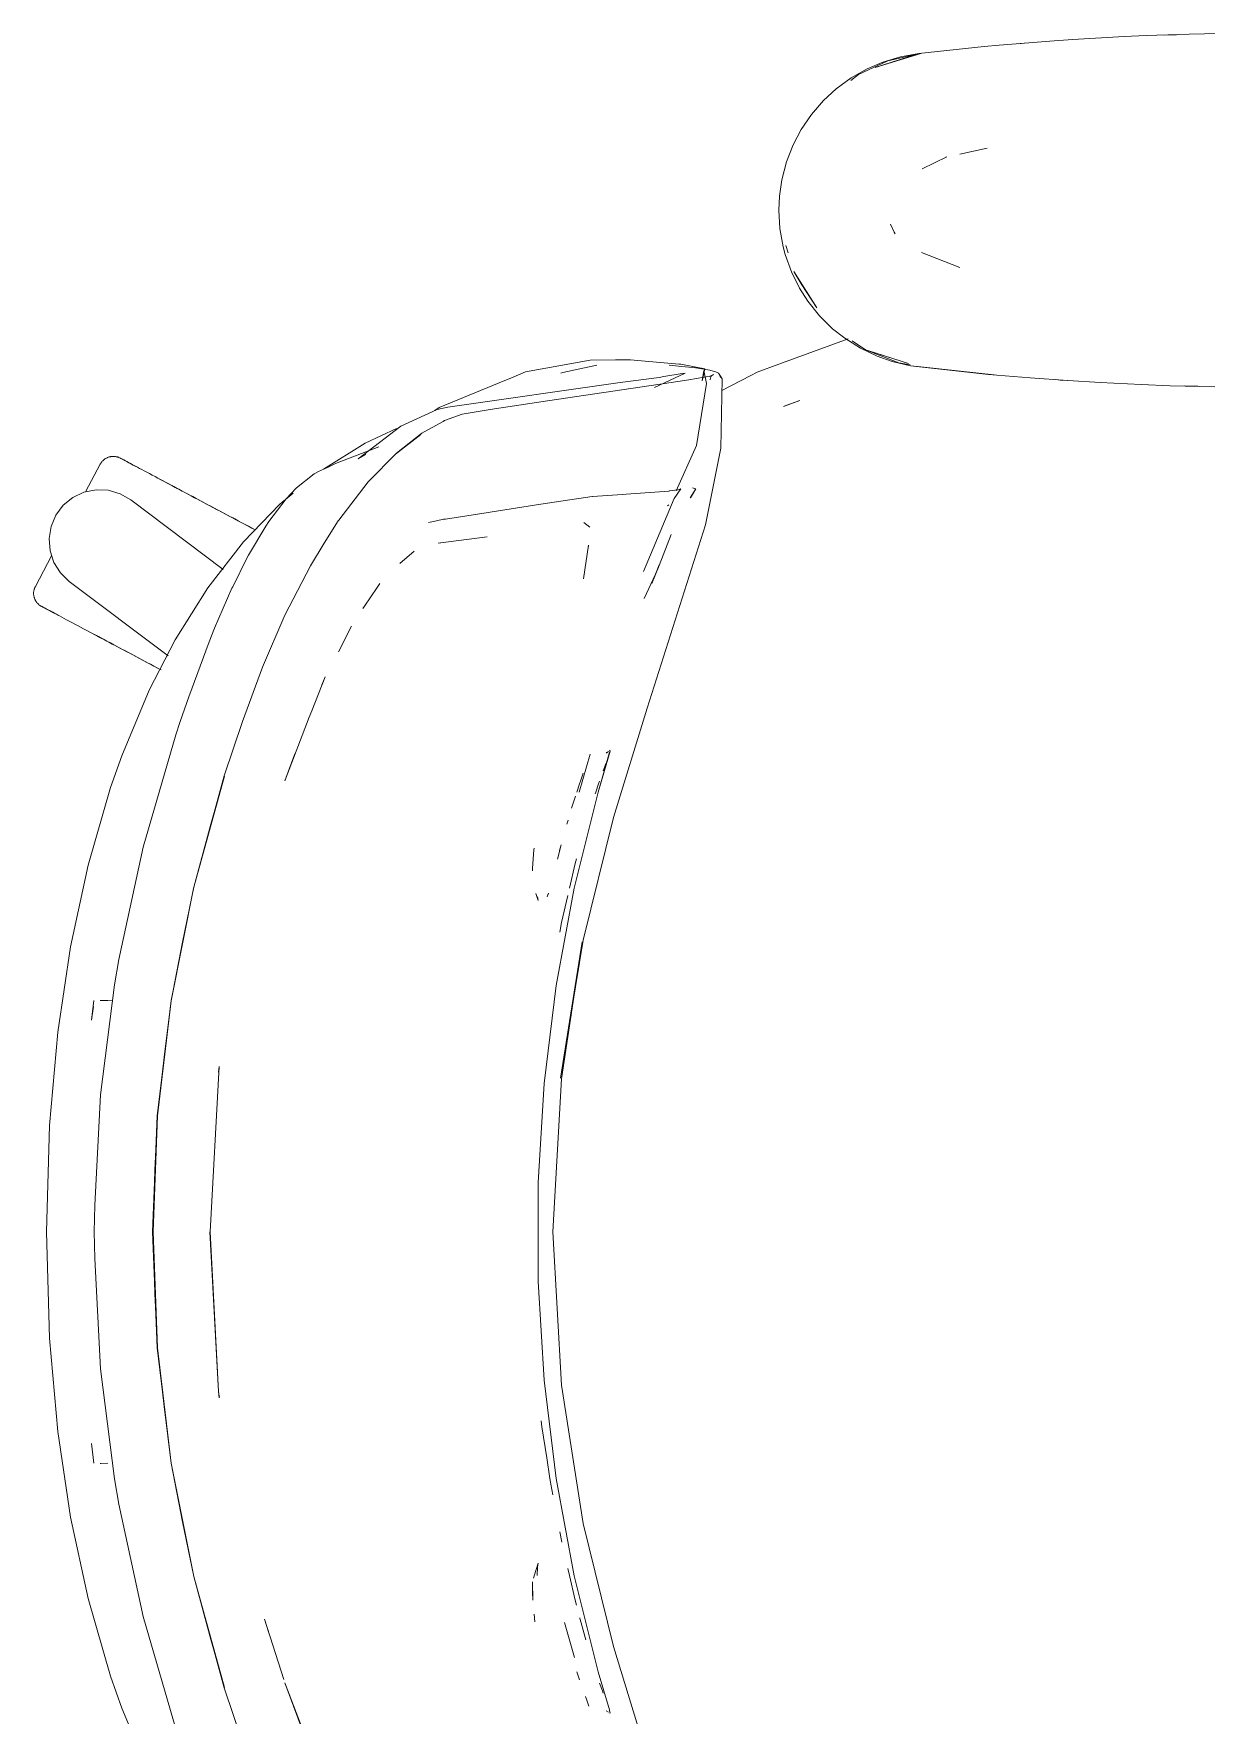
# Model space of a CAD drawing. Header units: millimetres. Extents: x 155927 to 326028, y -36033 to 97293.
# Drawn here: x 194702.4 to 195023.9, y 12399.8 to 12860.7 of the extents above; entities that cross this region are included whole.
import ezdxf

# ---------------------------------------------------------------- set-up
doc = ezdxf.new("R2010")
doc.units = ezdxf.units.MM
doc.header["$MEASUREMENT"] = 0
doc.layers.add('G-IMPT', color=8, linetype='CONTINUOUS', lineweight=9)
doc.layers.add('I-FURN', color=8, linetype='CONTINUOUS', lineweight=9)

msp = doc.modelspace()

# ---------------------------------------------------------------- linework, layer by layer
at = {"layer": 'G-IMPT'}
for p, q in [((194982.21, 12858.73), (194967.15, 12857.48)), ((194974.02, 12858.08), (194972.35, 12857.91)), ((194982.21, 12858.73), (194987.3, 12859.06)), ((194987.3, 12859.06), (195001.43, 12859.87)), ((195007.46, 12860.12), (195001.43, 12859.87)), ((195007.46, 12860.12), (195019.22, 12860.51)), ((195012.35, 12860.26), (195014.28, 12860.37)), ((195014.28, 12860.37), (195015.78, 12860.38)), ((195027.64, 12860.67), (195019.22, 12860.51)), ((194936.64, 12853.19), (194928.57, 12849.45)), ((194945.61, 12855.23), (194933.15, 12851.4)), ((194933.15, 12851.4), (194942.29, 12854.31)), ((194935.19, 12852.87), (194940.05, 12854.34)), ((194936.64, 12853.19), (194945.04, 12855.1)), ((194945.09, 12855.23), (194940.05, 12854.34)), ((194945.61, 12855.23), (194942.29, 12854.31)), ((194963.02, 12857.14), (194945.09, 12855.23)), ((194967.15, 12857.48), (194963.02, 12857.14)), ((194922.42, 12845.55), (194926.51, 12848.55)), ((194926.47, 12847.86), (194928.57, 12849.45)), ((194930.95, 12851.06), (194926.51, 12848.55)), ((194930.95, 12851.06), (194935.19, 12852.87)), ((194922.42, 12845.55), (194918.99, 12842.39)), ((194915.67, 12838.55), (194918.99, 12842.39)), ((194912.83, 12834.38), (194915.67, 12838.55)), ((194910.64, 12830.22), (194908.81, 12825.51)), ((194912.83, 12834.38), (194910.64, 12830.22)), ((194907.55, 12820.64), (194908.81, 12825.51)), ((194945.98, 12823.66), (194952.76, 12826.93)), ((194952.48, 12826.85), (194952.76, 12826.93)), ((194963.81, 12829.26), (194956.38, 12827.69)), ((194907.55, 12820.64), (194906.9, 12816.13)), ((194906.73, 12812.28), (194906.9, 12816.13)), ((194906.73, 12812.28), (194907.03, 12807.24)), ((194907.03, 12807.24), (194907.91, 12802.29)), ((194937.34, 12808.45), (194938.36, 12806.23)), ((194909.27, 12800.6), (194908.65, 12802.63)), ((194938.36, 12806.23), (194938.66, 12805.78)), ((194907.91, 12802.29), (194908.47, 12800.16)), ((194910.18, 12795.39), (194908.47, 12800.16)), ((194956.31, 12796.56), (194945.88, 12800.71)), ((194910.18, 12795.39), (194912.42, 12790.88)), ((194910.83, 12795.49), (194912.99, 12791.81)), ((194910.83, 12795.49), (194917.15, 12785.54)), ((194912.42, 12790.88), (194914.69, 12787.33)), ((194912.99, 12791.81), (194917.15, 12785.54)), ((194917.88, 12783.36), (194914.69, 12787.33)), ((194917.88, 12783.36), (194921.48, 12779.81)), ((194921.48, 12779.81), (194924.79, 12777.19)), ((194925.69, 12777.07), (194906.75, 12770.12)), ((194929.12, 12774.46), (194924.79, 12777.19)), ((194930.44, 12774.06), (194926.86, 12776.49)), ((194854.97, 12771.22), (194837.27, 12767.98)), ((194854.97, 12771.22), (194861.94, 12771.25)), ((194861.94, 12771.25), (194866.1, 12771.25)), ((194870.06, 12770.91), (194866.1, 12771.25)), ((194879.39, 12770.1), (194870.06, 12770.91)), ((194906.75, 12770.12), (194900.77, 12767.93)), ((194929.12, 12774.46), (194933.7, 12772.27)), ((194939.66, 12770.46), (194930.44, 12774.06)), ((194930.44, 12774.06), (194933.15, 12773.16)), ((194930.44, 12774.06), (194942.29, 12770.25)), ((194933.15, 12773.16), (194942.29, 12770.25)), ((194933.7, 12772.27), (194937.83, 12770.82)), ((194942.79, 12769.66), (194937.83, 12770.82)), ((194942.71, 12769.88), (194939.66, 12770.46)), ((194830.05, 12765), (194833.41, 12766.39)), ((194837.27, 12767.98), (194833.41, 12766.39)), ((194847.53, 12767.77), (194846.95, 12767.62)), ((194856.83, 12769.81), (194847.53, 12767.77)), ((194863.25, 12765.04), (194873.91, 12766.48)), ((194881.09, 12767.67), (194872.69, 12763.68)), ((194875.21, 12766.69), (194873.91, 12766.48)), ((194882.06, 12765.76), (194874.21, 12764.65)), ((194875.21, 12766.69), (194880.23, 12767.53)), ((194879.22, 12769.59), (194876.63, 12769.8)), ((194883.9, 12769.07), (194879.22, 12769.59)), ((194879.39, 12770.1), (194879.86, 12770.06)), ((194879.86, 12770.06), (194884.1, 12769.25)), ((194881.09, 12767.67), (194880.23, 12767.53)), ((194888.33, 12766.87), (194882.06, 12765.76)), ((194884.52, 12768.99), (194883.9, 12769.07)), ((194884.1, 12769.25), (194886.43, 12768.81)), ((194884.52, 12768.99), (194887.8, 12768.46)), ((194885.7, 12765.53), (194886.43, 12768.81)), ((194885.7, 12765.53), (194886.19, 12768.4)), ((194886.19, 12768.4), (194886.88, 12764.82)), ((194887.71, 12766.7), (194888.81, 12767.26)), ((194887.71, 12766.7), (194888.33, 12766.87)), ((194889.66, 12767.91), (194887.8, 12768.46)), ((194887.91, 12765.83), (194887.98, 12766.32)), ((194888.31, 12766.86), (194887.98, 12766.32)), ((194888.31, 12766.86), (194888.81, 12767.26)), ((194889.66, 12767.91), (194890.2, 12767.59)), ((194890.2, 12767.59), (194890.57, 12767.09)), ((194891.18, 12766.05), (194890.57, 12767.09)), ((194890.7, 12766.47), (194890.57, 12767.09)), ((194890.57, 12767.09), (194890.59, 12767.02)), ((194890.7, 12766.47), (194890.59, 12767.02)), ((194890.79, 12747.07), (194891.18, 12766.05)), ((194891.11, 12762.87), (194899.01, 12767.01)), ((194899.01, 12767.01), (194900.77, 12767.93)), ((194942.79, 12769.66), (194965.75, 12767.21)), ((194942.79, 12769.66), (194945.61, 12769.33)), ((194942.79, 12769.66), (194964.23, 12767.31)), ((194965.75, 12767.21), (194945.61, 12769.33)), ((194964.23, 12767.31), (194975.62, 12766.33)), ((194985.91, 12765.6), (194975.62, 12766.33)), ((194983.87, 12765.73), (194982.45, 12765.87)), ((194983.87, 12765.73), (194985.77, 12765.64)), ((194985.91, 12765.6), (194994.78, 12765.04)), ((194813.6, 12758.2), (194830.05, 12765)), ((194863.25, 12765.04), (194816.03, 12758.36)), ((194874.21, 12764.65), (194843.34, 12760.09)), ((194884.16, 12747.77), (194886.88, 12764.82)), ((195006.09, 12764.5), (194994.78, 12765.04)), ((195006.09, 12764.5), (195013.97, 12764.2)), ((195026.28, 12763.91), (195013.97, 12764.2)), ((195017.84, 12764.12), (195019.5, 12764.04)), ((195019.5, 12764.04), (195021.58, 12764.04)), ((194809.67, 12756.15), (194813.04, 12757.72)), ((194812.43, 12757.43), (194813.6, 12758.2)), ((194816.03, 12758.36), (194813.04, 12757.72)), ((194819.9, 12756.4), (194815.11, 12754.65)), ((194819.9, 12756.4), (194827.57, 12757.7)), ((194843.34, 12760.09), (194827.57, 12757.7)), ((194908.05, 12758.53), (194912.51, 12760.16)), ((194908.05, 12758.53), (194908.63, 12758.79)), ((194912.51, 12760.16), (194908.63, 12758.79)), ((194791.45, 12744.17), (194803.15, 12753.11)), ((194801.96, 12752.44), (194793.34, 12748.46)), ((194809.67, 12756.15), (194803.15, 12753.11)), ((194808.85, 12751.15), (194814.69, 12754.43)), ((194814.69, 12754.43), (194815.11, 12754.65)), ((194793.34, 12748.46), (194781.89, 12741.34)), ((194797.1, 12747.4), (194785.2, 12742.89)), ((194801.68, 12745.42), (194808.63, 12750.82)), ((194801.68, 12745.42), (194805.25, 12748.23)), ((194808.85, 12751.15), (194801.88, 12745.73)), ((194808.63, 12750.82), (194805.25, 12748.23)), ((194884.16, 12747.77), (194878.55, 12735.42)), ((194782.97, 12741.82), (194785.2, 12742.89)), ((194791.45, 12744.17), (194793.48, 12745.33)), ((194794.15, 12737.83), (194801.88, 12745.73)), ((194890.79, 12747.07), (194886.6, 12726.11)), ((194779.39, 12740.03), (194774.53, 12736.17)), ((194779.39, 12740.03), (194780.53, 12740.65)), ((194780.53, 12740.65), (194782.97, 12741.82)), ((194769.97, 12731.73), (194773.64, 12734.73)), ((194774.53, 12736.17), (194771.64, 12733.15)), ((194794.15, 12737.83), (194786.13, 12727.39)), ((194841.51, 12731.76), (194855.58, 12733.79)), ((194855.66, 12733.8), (194855.58, 12733.79)), ((194855.66, 12733.8), (194863.9, 12734.42)), ((194863.9, 12734.42), (194864.89, 12734.49)), ((194864.89, 12734.49), (194872.75, 12735.05)), ((194878.06, 12733.27), (194869.62, 12713.29)), ((194872.75, 12735.05), (194876.62, 12735.34)), ((194876.7, 12735.35), (194876.62, 12735.34)), ((194876.7, 12735.35), (194879.08, 12735.65)), ((194879.82, 12735.94), (194878.06, 12733.27)), ((194879.1, 12735.65), (194879.08, 12735.65)), ((194879.1, 12735.65), (194879.82, 12735.94)), ((194882.43, 12733.48), (194883.96, 12735.96)), ((194884.02, 12735.94), (194882.43, 12733.48)), ((194883.96, 12735.96), (194882.47, 12733.49)), ((194883.09, 12736.24), (194883.96, 12735.96)), ((194884.02, 12735.94), (194883.96, 12735.96)), ((194769.97, 12731.73), (194760.01, 12721.43)), ((194771.64, 12733.15), (194766.92, 12727.01)), ((194827.03, 12729.47), (194815.31, 12727.66)), ((194827.03, 12729.47), (194827.64, 12729.56)), ((194828.15, 12729.64), (194827.64, 12729.56)), ((194841.51, 12731.76), (194828.15, 12729.64)), ((194876.6, 12731.55), (194876.17, 12731.28)), ((194761.32, 12717.73), (194766.06, 12725.72)), ((194766.92, 12727.01), (194766.06, 12725.72)), ((194782.08, 12721.04), (194785.96, 12727.13)), ((194785.96, 12727.13), (194786.13, 12727.39)), ((194810.69, 12726.71), (194812.86, 12727.17)), ((194812.86, 12727.17), (194814.84, 12727.59)), ((194815.31, 12727.66), (194814.84, 12727.59)), ((194854.92, 12725.41), (194853.28, 12726.69)), ((194870.61, 12675.87), (194886.6, 12726.11)), ((194750.2, 12708.83), (194760.01, 12721.43)), ((194782.08, 12721.04), (194778.31, 12714.81)), ((194826.73, 12722.79), (194813.38, 12721.01)), ((194813.38, 12721.01), (194813.85, 12721.15)), ((194854.57, 12720.46), (194853.17, 12711.3)), ((194854.57, 12720.46), (194854.52, 12720.11)), ((194873.92, 12714.93), (194877.17, 12723.4)), ((194761.02, 12717.13), (194757.02, 12709.12)), ((194761.02, 12717.13), (194761.32, 12717.73)), ((194802.88, 12715.51), (194806.78, 12718.84)), ((194871.9, 12710.03), (194873.92, 12715.13)), ((194873.92, 12715.13), (194871.9, 12710.02)), ((194873.92, 12714.93), (194871.9, 12710.03)), ((194774.74, 12708.02), (194778.31, 12714.81)), ((194872.89, 12712.55), (194869.85, 12705.84)), ((194741.23, 12694.53), (194750.2, 12708.83)), ((194756.8, 12708.67), (194752.03, 12697.72)), ((194756.8, 12708.67), (194757.02, 12709.12)), ((194774.74, 12708.02), (194771.35, 12701.29)), ((194796.6, 12708.87), (194793.11, 12703.74)), ((194796.6, 12708.87), (194797.35, 12709.98)), ((194765.17, 12687.06), (194771.35, 12701.29)), ((194793.11, 12703.74), (194792.72, 12703.16)), ((194752.03, 12697.72), (194750.55, 12694.04)), ((194789.58, 12698.27), (194786.04, 12691.3)), ((194734.14, 12680.76), (194741.23, 12694.53)), ((194744.95, 12678.96), (194750.55, 12694.04)), ((194759.72, 12672.19), (194765.17, 12687.06)), ((194778.68, 12675.1), (194782.41, 12684.43)), ((194782.41, 12684.43), (194781.41, 12682.19)), ((194726.62, 12662.78), (194734.14, 12680.76)), ((194744.95, 12678.96), (194742.6, 12672.14)), ((194771.31, 12655.93), (194778.02, 12673.38)), ((194778.02, 12673.38), (194778.68, 12675.1)), ((194861.42, 12645.9), (194870.61, 12675.87)), ((194741.41, 12668.54), (194742.6, 12672.14)), ((194759.72, 12672.19), (194754.71, 12657.27)), ((194741.41, 12668.54), (194732.47, 12637.71)), ((194860.47, 12664.07), (194860.33, 12664.31)), ((194726.62, 12662.78), (194723.54, 12654.05)), ((194771.31, 12655.93), (194774.03, 12663.36)), ((194852, 12652.84), (194855.04, 12663.27)), ((194857.2, 12652.85), (194860.47, 12664.07)), ((194857.2, 12652.85), (194860.31, 12663.67)), ((194857.2, 12652.85), (194860.26, 12663.38)), ((194858.58, 12658.63), (194858.92, 12659.6)), ((194858.92, 12659.6), (194859.32, 12660.67)), ((194859.37, 12663.53), (194859.99, 12663.92)), ((194859.37, 12663.53), (194859.59, 12663.68)), ((194860.26, 12663.38), (194860.31, 12663.67)), ((194746.32, 12626.77), (194754.71, 12657.27)), ((194746.32, 12626.77), (194754.75, 12657.18)), ((194750.98, 12644.02), (194754.75, 12657.18)), ((194852.11, 12655.14), (194851.34, 12652.84)), ((194852.11, 12655.14), (194852.36, 12655.86)), ((194853.13, 12658.03), (194852.36, 12655.86)), ((194856.57, 12652.85), (194857.3, 12655.07)), ((194857.59, 12655.87), (194857.3, 12655.07)), ((194723.54, 12654.05), (194717.37, 12632.81)), ((194850.71, 12650.93), (194849.93, 12648.43)), ((194850.65, 12626.53), (194857.2, 12652.85)), ((194850.96, 12651.71), (194850.71, 12650.93)), ((194856.57, 12652.85), (194856.42, 12652.39)), ((194861.42, 12645.9), (194853.11, 12612.21)), ((194750.98, 12644.02), (194746.32, 12626.77)), ((194848.94, 12645.14), (194848.6, 12644.02)), ((194725.8, 12606.92), (194732.47, 12637.71)), ((194839.33, 12633.29), (194839.6, 12637)), ((194839.6, 12637), (194839.64, 12637.48)), ((194847.02, 12638.35), (194846.03, 12634.49)), ((194847.02, 12638.35), (194846.64, 12636.82)), ((194717.37, 12632.81), (194712.56, 12610.44)), ((194839.22, 12631.22), (194839.23, 12631.92)), ((194839.33, 12633.29), (194839.23, 12631.92)), ((194849.33, 12626.52), (194850.88, 12633.27)), ((194850.88, 12633.27), (194851.22, 12634.55)), ((194740.15, 12595.64), (194746.37, 12626.89)), ((194746.37, 12626.89), (194740.15, 12595.72)), ((194746.32, 12626.77), (194743.25, 12611.75)), ((194840.76, 12623.13), (194840.08, 12625.07)), ((194840.76, 12623.13), (194840.55, 12624.17)), ((194843.18, 12624.17), (194843.57, 12625.14)), ((194843.43, 12624.73), (194843.57, 12625.14)), ((194850.65, 12626.53), (194845.72, 12599.86)), ((194847.17, 12617.12), (194848.87, 12624.54)), ((194846.7, 12614.49), (194847.17, 12617.12)), ((194709.06, 12587.03), (194712.56, 12610.44)), ((194740.15, 12595.64), (194743.25, 12611.75)), ((194853.11, 12612.21), (194846.85, 12574.47)), ((194846.85, 12574.47), (194852.85, 12611.84)), ((194847.12, 12574.3), (194852.85, 12611.84)), ((194724.62, 12600), (194725.8, 12606.92)), ((194720.8, 12569.83), (194724.62, 12600)), ((194845.72, 12599.86), (194842.42, 12572.94)), ((194718.97, 12595.73), (194718.32, 12590.31)), ((194720.73, 12595.76), (194722.82, 12595.68)), ((194720.73, 12595.76), (194720.84, 12595.76)), ((194724.07, 12595.64), (194722.82, 12595.68)), ((194736.33, 12564.13), (194740.15, 12595.72)), ((194736.37, 12564.09), (194740.15, 12595.64)), ((194738.21, 12580.17), (194740.15, 12595.64)), ((194718.89, 12594.08), (194718.32, 12590.31)), ((194706.8, 12561.45), (194709.06, 12587.03)), ((194738.21, 12580.17), (194736.37, 12564.09)), ((194750.82, 12532.31), (194753.32, 12577.65)), ((194753.32, 12577.65), (194753.09, 12576.04)), ((194753.09, 12576.04), (194753.33, 12577.34)), ((194753.37, 12577.59), (194753.33, 12577.34)), ((194840.77, 12545.87), (194842.42, 12572.94)), ((194847.12, 12574.3), (194844.76, 12532.31)), ((194719.19, 12539.62), (194720.8, 12569.83)), ((194735, 12532.31), (194736.33, 12564.13)), ((194736.37, 12564.09), (194735.22, 12532.31)), ((194736.37, 12564.09), (194735.69, 12549.2)), ((194705.96, 12532.31), (194706.8, 12561.45)), ((194735.69, 12549.2), (194735.22, 12532.31)), ((194840.77, 12518.75), (194840.77, 12545.87)), ((194719.19, 12539.62), (194719.09, 12532.31)), ((194706.8, 12503.17), (194705.96, 12532.31)), ((194719.19, 12525), (194719.09, 12532.31)), ((194736.33, 12500.5), (194735, 12532.31)), ((194735.69, 12515.43), (194735.22, 12532.31)), ((194736.37, 12500.54), (194735.22, 12532.31)), ((194750.77, 12532.31), (194753.09, 12488.59)), ((194750.82, 12532.31), (194753.09, 12488.59)), ((194847.12, 12490.33), (194844.76, 12532.31)), ((194719.19, 12525), (194720.8, 12494.8)), ((194840.77, 12518.75), (194842.42, 12491.68)), ((194735.69, 12515.43), (194736.37, 12500.54)), ((194709.06, 12477.6), (194706.8, 12503.17)), ((194736.33, 12500.5), (194740.15, 12468.9)), ((194736.37, 12500.54), (194740.15, 12468.98)), ((194736.37, 12500.54), (194738.21, 12484.46)), ((194720.8, 12494.8), (194724.62, 12464.63)), ((194845.72, 12464.76), (194842.42, 12491.68)), ((194853.11, 12452.41), (194847.12, 12490.33)), ((194740.15, 12468.98), (194738.21, 12484.46)), ((194753.09, 12488.59), (194753.35, 12486.81)), ((194753.09, 12488.59), (194753.33, 12487.28)), ((194753.37, 12487.03), (194753.33, 12487.28)), ((194841.8, 12478.91), (194841.62, 12480.57)), ((194712.56, 12454.18), (194709.06, 12477.6)), ((194843.09, 12470.39), (194841.8, 12478.91)), ((194718.97, 12468.9), (194718.32, 12474.31)), ((194722.82, 12468.94), (194720.73, 12468.87)), ((194720.73, 12468.87), (194720.84, 12468.87)), ((194746.32, 12437.85), (194740.15, 12468.98)), ((194740.15, 12468.98), (194743.25, 12452.88)), ((194746.32, 12437.85), (194740.15, 12468.9)), ((194843.09, 12470.39), (194843.95, 12464.77)), ((194724.62, 12464.63), (194725.8, 12457.71)), ((194843.95, 12464.77), (194844.19, 12463.14)), ((194844.75, 12460.24), (194844.19, 12463.14)), ((194850.65, 12438.09), (194845.72, 12464.76)), ((194732.47, 12426.92), (194725.8, 12457.71)), ((194717.37, 12431.82), (194712.56, 12454.18)), ((194746.32, 12437.85), (194743.25, 12452.88)), ((194853.11, 12452.41), (194861.42, 12418.73)), ((194846.67, 12450.13), (194847.21, 12447.32)), ((194840.08, 12439.55), (194839.47, 12437.4)), ((194840.76, 12441.5), (194840.08, 12439.55)), ((194840.55, 12440.45), (194840.51, 12438.15)), ((194840.55, 12440.45), (194840.76, 12441.5)), ((194848.87, 12440.09), (194849.33, 12438.11)), ((194750.98, 12420.61), (194746.32, 12437.85)), ((194746.32, 12437.85), (194754.71, 12407.36)), ((194746.32, 12437.85), (194754.75, 12407.45)), ((194839.22, 12436.44), (194839.31, 12431.39)), ((194839.22, 12436.44), (194839.23, 12433.66)), ((194840.5, 12438.29), (194840.51, 12438.15)), ((194850.88, 12431.36), (194849.33, 12438.11)), ((194850.65, 12438.09), (194857.2, 12411.78)), ((194723.54, 12410.58), (194717.37, 12431.82)), ((194839.31, 12431.39), (194839.23, 12433.66)), ((194850.88, 12431.36), (194851.22, 12430.06)), ((194732.47, 12426.92), (194741.41, 12396.09)), ((194765.78, 12426.17), (194766.85, 12422.73)), ((194765.78, 12426.17), (194771.03, 12409.68)), ((194839.62, 12427.59), (194839.84, 12425.5)), ((194850.7, 12415.64), (194848, 12425.27)), ((194852.18, 12426.34), (194852.14, 12426.52)), ((194852.5, 12425.2), (194852.18, 12426.34)), ((194852.5, 12425.2), (194853.61, 12421.2)), ((194750.98, 12420.61), (194754.75, 12407.45)), ((194853.61, 12421.2), (194853.82, 12420.51)), ((194870.61, 12388.75), (194861.42, 12418.73)), ((194851.36, 12411.79), (194852.08, 12409.57)), ((194857.2, 12411.78), (194860.27, 12401.35)), ((194723.54, 12410.58), (194726.62, 12401.84)), ((194754.71, 12407.36), (194759.72, 12392.44)), ((194771.31, 12408.7), (194778.12, 12390.29)), ((194771.31, 12408.7), (194778.02, 12391.25)), ((194858.36, 12406.58), (194857.61, 12408.68)), ((194858.36, 12406.58), (194858.6, 12405.92)), ((194726.62, 12401.84), (194734.14, 12383.87)), ((194854.07, 12404.02), (194853.7, 12405.04)), ((194854.07, 12404.02), (194854.68, 12402.37)), ((194859.37, 12401.09), (194859.59, 12400.95)), ((194859.37, 12401.09), (194859.99, 12400.71)), ((194860.34, 12401.08), (194860.27, 12401.35)), ((194860.41, 12400.78), (194860.34, 12401.08)), ((194860.38, 12400.32), (194860.47, 12400.55)), ((194860.47, 12400.55), (194860.41, 12400.78))]:
    msp.add_line(p, q, dxfattribs=at)
at = {"layer": 'I-FURN'}
for p, q in [((194720.73, 12742.69), (194716.7, 12735.11)), ((194720.73, 12742.69), (194720.81, 12742.83)), ((194720.81, 12742.83), (194720.89, 12742.97)), ((194720.89, 12742.97), (194720.98, 12743.1)), ((194720.98, 12743.1), (194721.08, 12743.23)), ((194721.08, 12743.23), (194721.18, 12743.36)), ((194721.18, 12743.36), (194721.28, 12743.48)), ((194721.28, 12743.48), (194721.39, 12743.6)), ((194721.39, 12743.6), (194721.51, 12743.72)), ((194721.51, 12743.72), (194721.63, 12743.82)), ((194721.63, 12743.82), (194721.75, 12743.93)), ((194721.75, 12743.93), (194721.88, 12744.03)), ((194721.88, 12744.03), (194722.01, 12744.12)), ((194722.01, 12744.12), (194722.14, 12744.21)), ((194722.14, 12744.21), (194722.28, 12744.29)), ((194722.28, 12744.29), (194722.42, 12744.37)), ((194722.42, 12744.37), (194722.57, 12744.44)), ((194722.57, 12744.44), (194722.71, 12744.51)), ((194722.71, 12744.51), (194722.86, 12744.57)), ((194722.86, 12744.57), (194723.01, 12744.62)), ((194723.01, 12744.62), (194723.17, 12744.67)), ((194723.17, 12744.67), (194723.32, 12744.71)), ((194723.32, 12744.71), (194723.48, 12744.75)), ((194723.48, 12744.75), (194723.64, 12744.78)), ((194723.64, 12744.78), (194723.8, 12744.8)), ((194723.8, 12744.8), (194723.96, 12744.82)), ((194723.96, 12744.82), (194724.12, 12744.83)), ((194724.12, 12744.83), (194724.28, 12744.83)), ((194724.28, 12744.83), (194724.44, 12744.83)), ((194724.44, 12744.83), (194724.6, 12744.82)), ((194724.6, 12744.82), (194724.76, 12744.8)), ((194724.76, 12744.8), (194724.92, 12744.78)), ((194724.92, 12744.78), (194725.08, 12744.75)), ((194725.08, 12744.75), (194725.24, 12744.72)), ((194725.24, 12744.72), (194725.4, 12744.68)), ((194725.4, 12744.68), (194725.55, 12744.63)), ((194725.55, 12744.63), (194725.7, 12744.57)), ((194725.7, 12744.57), (194725.85, 12744.52)), ((194725.85, 12744.52), (194726, 12744.45)), ((194726, 12744.45), (194726.14, 12744.38)), ((194726.14, 12744.38), (194726.18, 12744.36)), ((194726.18, 12744.36), (194726.2, 12744.35)), ((194726.19, 12744.36), (194726.18, 12744.36)), ((194726.23, 12744.33), (194726.19, 12744.36)), ((194726.2, 12744.35), (194726.26, 12744.32)), ((194726.31, 12744.29), (194726.23, 12744.33)), ((194726.26, 12744.32), (194726.36, 12744.26)), ((194726.43, 12744.22), (194726.31, 12744.29)), ((194726.36, 12744.26), (194726.5, 12744.19)), ((194726.6, 12744.14), (194726.43, 12744.22)), ((194726.5, 12744.19), (194726.68, 12744.09)), ((194726.8, 12744.03), (194726.6, 12744.14)), ((194726.68, 12744.09), (194726.9, 12743.98)), ((194727.04, 12743.9), (194726.8, 12744.03)), ((194726.9, 12743.98), (194727.16, 12743.84)), ((194727.32, 12743.76), (194727.04, 12743.9)), ((194727.16, 12743.84), (194727.46, 12743.68)), ((194727.63, 12743.59), (194727.32, 12743.76)), ((194727.46, 12743.68), (194727.79, 12743.5)), ((194727.99, 12743.4), (194727.63, 12743.59)), ((194727.79, 12743.5), (194728.17, 12743.3)), ((194728.38, 12743.19), (194727.99, 12743.4)), ((194728.17, 12743.3), (194728.58, 12743.09)), ((194728.81, 12742.96), (194728.38, 12743.19)), ((194728.58, 12743.09), (194729.02, 12742.85)), ((194729.28, 12742.71), (194728.81, 12742.96)), ((194729.02, 12742.85), (194729.5, 12742.59)), ((194729.78, 12742.45), (194729.28, 12742.71)), ((194729.5, 12742.59), (194730.02, 12742.32)), ((194730.32, 12742.16), (194729.78, 12742.45)), ((194730.02, 12742.32), (194730.57, 12742.02)), ((194730.88, 12741.86), (194730.32, 12742.16)), ((194730.57, 12742.02), (194731.16, 12741.71)), ((194731.49, 12741.54), (194730.88, 12741.86)), ((194732.12, 12741.2), (194731.49, 12741.54)), ((194732.78, 12740.85), (194732.12, 12741.2)), ((194733.48, 12740.48), (194732.78, 12740.85)), ((194734.2, 12740.1), (194733.48, 12740.48)), ((194734.95, 12739.7), (194734.2, 12740.1)), ((194735.73, 12739.28), (194734.95, 12739.7)), ((194736.53, 12738.86), (194735.73, 12739.28)), ((194737.35, 12738.42), (194736.53, 12738.86)), ((194736.9, 12738.66), (194737.74, 12738.21)), ((194738.2, 12737.97), (194737.35, 12738.42)), ((194737.74, 12738.21), (194738.59, 12737.76)), ((194739.07, 12737.51), (194738.2, 12737.97)), ((194710.58, 12731.44), (194713.19, 12733.57)), ((194713.19, 12733.57), (194716.24, 12735.02)), ((194716.24, 12735.02), (194719.55, 12735.69)), ((194719.55, 12735.69), (194722.92, 12735.55)), ((194722.92, 12735.55), (194726.16, 12734.6)), ((194726.16, 12734.6), (194729.08, 12732.91)), ((194738.59, 12737.76), (194739.47, 12737.29)), ((194739.95, 12737.04), (194739.07, 12737.51)), ((194739.47, 12737.29), (194740.37, 12736.82)), ((194740.86, 12736.55), (194739.95, 12737.04)), ((194740.37, 12736.82), (194741.28, 12736.33)), ((194741.78, 12736.06), (194740.86, 12736.55)), ((194741.28, 12736.33), (194742.21, 12735.84)), ((194742.72, 12735.57), (194741.78, 12736.06)), ((194742.21, 12735.84), (194743.15, 12735.33)), ((194743.67, 12735.06), (194742.72, 12735.57)), ((194743.15, 12735.33), (194744.11, 12734.82)), ((194744.63, 12734.55), (194743.67, 12735.06)), ((194744.11, 12734.82), (194745.08, 12734.31)), ((194745.61, 12734.03), (194744.63, 12734.55)), ((194745.08, 12734.31), (194746.06, 12733.79)), ((194746.59, 12733.51), (194745.61, 12734.03)), ((194746.06, 12733.79), (194747.05, 12733.26)), ((194747.58, 12732.98), (194746.59, 12733.51)), ((194747.05, 12733.26), (194748.04, 12732.74)), ((194707.22, 12725.65), (194708.55, 12728.75)), ((194708.55, 12728.75), (194710.58, 12731.44)), ((194729.08, 12732.91), (194754.39, 12713.84)), ((194748.58, 12732.45), (194747.58, 12732.98)), ((194748.04, 12732.74), (194749.04, 12732.2)), ((194749.58, 12731.92), (194748.58, 12732.45)), ((194749.04, 12732.2), (194750.04, 12731.67)), ((194750.59, 12731.38), (194749.58, 12731.92)), ((194750.04, 12731.67), (194751.05, 12731.14)), ((194751.59, 12730.85), (194750.59, 12731.38)), ((194751.05, 12731.14), (194752.05, 12730.6)), ((194752.6, 12730.31), (194751.59, 12730.85)), ((194752.05, 12730.6), (194753.06, 12730.07)), ((194753.6, 12729.78), (194752.6, 12730.31)), ((194753.06, 12730.07), (194754.06, 12729.54)), ((194754.6, 12729.25), (194753.6, 12729.78)), ((194754.06, 12729.54), (194755.06, 12729.01)), ((194755.59, 12728.72), (194754.6, 12729.25)), ((194755.06, 12729.01), (194756.05, 12728.48)), ((194756.58, 12728.2), (194755.59, 12728.72)), ((194706.67, 12722.32), (194707.22, 12725.65)), ((194756.05, 12728.48), (194757.03, 12727.96)), ((194757.56, 12727.68), (194756.58, 12728.2)), ((194757.03, 12727.96), (194758.01, 12727.44)), ((194758.53, 12727.16), (194757.56, 12727.68)), ((194758.01, 12727.44), (194758.97, 12726.93)), ((194759.48, 12726.65), (194758.53, 12727.16)), ((194758.97, 12726.93), (194759.92, 12726.42)), ((194760.43, 12726.15), (194759.48, 12726.65)), ((194759.92, 12726.42), (194760.86, 12725.92)), ((194761.36, 12725.66), (194760.43, 12726.15)), ((194760.86, 12725.92), (194761.78, 12725.43)), ((194762.27, 12725.17), (194761.36, 12725.66)), ((194761.78, 12725.43), (194762.69, 12724.95)), ((194763.17, 12724.69), (194762.27, 12725.17)), ((194706.94, 12718.96), (194706.67, 12722.32)), ((194707.39, 12717.6), (194702.92, 12709.19)), ((194708.01, 12715.76), (194706.94, 12718.96)), ((194709.8, 12712.9), (194708.01, 12715.76)), ((194712.23, 12710.56), (194709.8, 12712.9)), ((194739.3, 12690.17), (194712.23, 12710.56)), ((194702.45, 12707.45), (194702.46, 12707.62)), ((194702.45, 12707.29), (194702.45, 12707.45)), ((194702.45, 12707.13), (194702.45, 12707.29)), ((194702.46, 12706.97), (194702.45, 12707.13)), ((194702.46, 12707.62), (194702.48, 12707.78)), ((194702.48, 12706.81), (194702.46, 12706.97)), ((194702.48, 12707.78), (194702.5, 12707.94)), ((194702.5, 12706.65), (194702.48, 12706.81)), ((194702.5, 12707.94), (194702.53, 12708.09)), ((194702.53, 12706.49), (194702.5, 12706.65)), ((194702.53, 12708.09), (194702.56, 12708.25)), ((194702.57, 12706.34), (194702.53, 12706.49)), ((194702.56, 12708.25), (194702.6, 12708.41)), ((194702.61, 12706.18), (194702.57, 12706.34)), ((194702.6, 12708.41), (194702.65, 12708.56)), ((194702.66, 12706.03), (194702.61, 12706.18)), ((194702.65, 12708.56), (194702.7, 12708.71)), ((194702.71, 12705.87), (194702.66, 12706.03)), ((194702.7, 12708.71), (194702.76, 12708.86)), ((194702.77, 12705.72), (194702.71, 12705.87)), ((194702.76, 12708.86), (194702.83, 12709.01)), ((194702.84, 12705.58), (194702.77, 12705.72)), ((194702.83, 12709.01), (194702.9, 12709.16)), ((194702.9, 12709.16), (194702.92, 12709.19)), ((194702.91, 12705.43), (194702.84, 12705.58)), ((194702.99, 12705.29), (194702.91, 12705.43)), ((194703.07, 12705.15), (194702.99, 12705.29)), ((194703.16, 12705.02), (194703.07, 12705.15)), ((194703.25, 12704.89), (194703.16, 12705.02)), ((194703.35, 12704.76), (194703.25, 12704.89)), ((194703.45, 12704.64), (194703.35, 12704.76)), ((194703.56, 12704.52), (194703.45, 12704.64)), ((194703.68, 12704.4), (194703.56, 12704.52)), ((194703.79, 12704.29), (194703.68, 12704.4)), ((194703.92, 12704.19), (194703.79, 12704.29)), ((194704.04, 12704.09), (194703.92, 12704.19)), ((194704.17, 12704), (194704.04, 12704.09)), ((194704.31, 12703.91), (194704.17, 12704)), ((194704.45, 12703.82), (194704.31, 12703.91)), ((194704.59, 12703.74), (194704.45, 12703.82)), ((194704.63, 12703.72), (194704.59, 12703.74)), ((194704.59, 12703.74), (194704.59, 12703.74)), ((194704.59, 12703.74), (194704.61, 12703.73)), ((194704.61, 12703.73), (194704.67, 12703.7)), ((194704.72, 12703.67), (194704.63, 12703.72)), ((194704.67, 12703.7), (194704.77, 12703.65)), ((194704.84, 12703.61), (194704.72, 12703.67)), ((194704.77, 12703.65), (194704.91, 12703.57)), ((194705, 12703.52), (194704.84, 12703.61)), ((194704.91, 12703.57), (194705.09, 12703.48)), ((194705.2, 12703.42), (194705, 12703.52)), ((194705.09, 12703.48), (194705.31, 12703.36)), ((194705.44, 12703.29), (194705.2, 12703.42)), ((194705.31, 12703.36), (194705.57, 12703.22)), ((194705.72, 12703.14), (194705.44, 12703.29)), ((194705.57, 12703.22), (194705.86, 12703.06)), ((194706.04, 12702.97), (194705.72, 12703.14)), ((194705.86, 12703.06), (194706.2, 12702.89)), ((194706.39, 12702.78), (194706.04, 12702.97)), ((194706.2, 12702.89), (194706.57, 12702.69)), ((194706.79, 12702.57), (194706.39, 12702.78)), ((194706.57, 12702.69), (194706.98, 12702.47)), ((194707.22, 12702.34), (194706.79, 12702.57)), ((194706.98, 12702.47), (194707.43, 12702.23)), ((194707.68, 12702.1), (194707.22, 12702.34)), ((194707.43, 12702.23), (194707.91, 12701.98)), ((194708.18, 12701.83), (194707.68, 12702.1)), ((194707.91, 12701.98), (194708.43, 12701.7)), ((194708.72, 12701.55), (194708.18, 12701.83)), ((194708.43, 12701.7), (194708.98, 12701.41)), ((194709.29, 12701.24), (194708.72, 12701.55)), ((194708.98, 12701.41), (194709.56, 12701.1)), ((194709.56, 12701.1), (194710.18, 12700.77)), ((194710.18, 12700.77), (194710.83, 12700.43)), ((194710.83, 12700.43), (194711.5, 12700.07)), ((194711.5, 12700.07), (194712.21, 12699.69)), ((194712.21, 12699.69), (194712.95, 12699.3)), ((194712.95, 12699.3), (194713.71, 12698.89)), ((194713.71, 12698.89), (194714.5, 12698.47)), ((194714.5, 12698.47), (194715.31, 12698.04)), ((194715.31, 12698.04), (194716.14, 12697.6)), ((194716.14, 12697.6), (194717, 12697.14)), ((194717, 12697.14), (194717.88, 12696.68)), ((194717.88, 12696.68), (194718.77, 12696.2)), ((194719.26, 12695.94), (194718.36, 12696.42)), ((194718.77, 12696.2), (194719.69, 12695.71)), ((194720.19, 12695.45), (194719.26, 12695.94)), ((194719.69, 12695.71), (194720.62, 12695.22)), ((194721.12, 12694.95), (194720.19, 12695.45)), ((194720.62, 12695.22), (194721.56, 12694.72)), ((194722.07, 12694.44), (194721.12, 12694.95)), ((194721.56, 12694.72), (194722.52, 12694.21)), ((194723.04, 12693.93), (194722.07, 12694.44)), ((194722.52, 12694.21), (194723.49, 12693.69)), ((194724.01, 12693.41), (194723.04, 12693.93)), ((194723.49, 12693.69), (194724.46, 12693.17)), ((194725, 12692.89), (194724.01, 12693.41)), ((194724.46, 12693.17), (194725.45, 12692.65)), ((194725.99, 12692.36), (194725, 12692.89)), ((194725.45, 12692.65), (194726.45, 12692.12)), ((194726.98, 12691.83), (194725.99, 12692.36)), ((194726.45, 12692.12), (194727.44, 12691.59)), ((194727.99, 12691.3), (194726.98, 12691.83)), ((194727.44, 12691.59), (194728.45, 12691.06)), ((194728.99, 12690.77), (194727.99, 12691.3)), ((194728.45, 12691.06), (194729.45, 12690.52)), ((194730, 12690.23), (194728.99, 12690.77)), ((194729.45, 12690.52), (194730.46, 12689.99)), ((194731, 12689.7), (194730, 12690.23)), ((194730.46, 12689.99), (194731.46, 12689.45)), ((194732, 12689.17), (194731, 12689.7)), ((194731.46, 12689.45), (194732.46, 12688.92)), ((194733, 12688.63), (194732, 12689.17)), ((194732.46, 12688.92), (194733.46, 12688.39)), ((194734, 12688.11), (194733, 12688.63)), ((194733.46, 12688.39), (194734.45, 12687.86)), ((194734.98, 12687.58), (194734, 12688.11)), ((194734.45, 12687.86), (194735.43, 12687.34)), ((194735.96, 12687.06), (194734.98, 12687.58)), ((194735.43, 12687.34), (194736.41, 12686.82)), ((194736.93, 12686.55), (194735.96, 12687.06)), ((194736.41, 12686.82), (194737.37, 12686.31))]:
    msp.add_line(p, q, dxfattribs=at)

doc.saveas('drawing.dxf')
